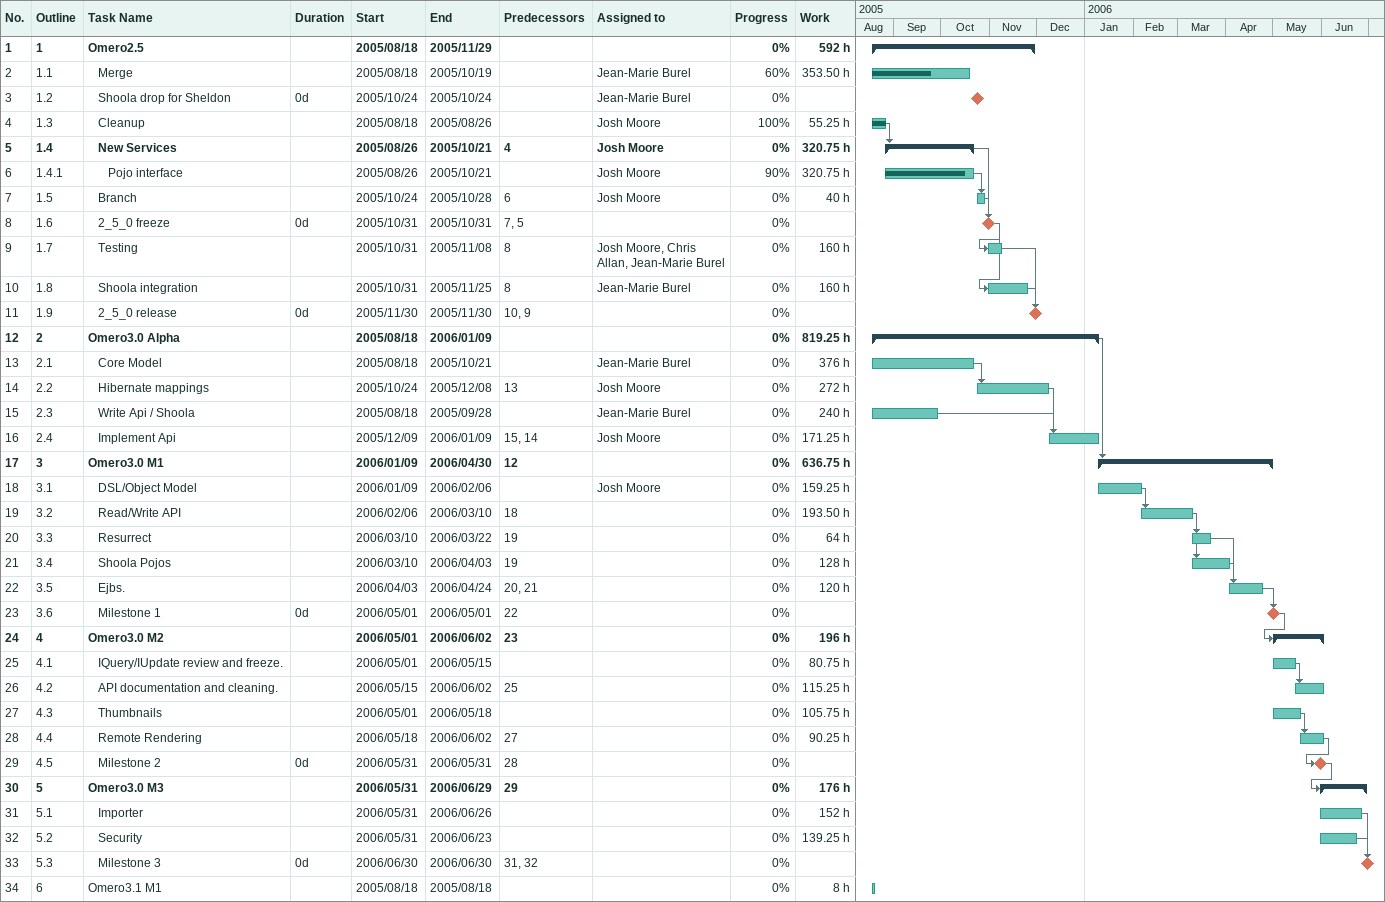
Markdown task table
| ID | WBS | Task | Duration | Start | Finish | Predecessors | Resources | % complete | Work (h) |
|---|---|---|---|---|---|---|---|---|---|
| 1 | 1 | **Omero2.5** |  | 2005-08-18 | 2005-11-29 |  |  | 0 | 592 |
| 2 | 1.1 | Merge |  | 2005-08-18 | 2005-10-19 |  | Jean-Marie Burel | 60 | 353.50 |
| 3 | 1.2 | Shoola drop for Sheldon | 0d | 2005-10-24 | 2005-10-24 |  | Jean-Marie Burel | 0 |  |
| 4 | 1.3 | Cleanup |  | 2005-08-18 | 2005-08-26 |  | Josh Moore | 100 | 55.25 |
| 5 | 1.4 | **New Services** |  | 2005-08-26 | 2005-10-21 | 4 | Josh Moore | 0 | 320.75 |
| 6 | 1.4.1 | Pojo interface |  | 2005-08-26 | 2005-10-21 |  | Josh Moore | 90 | 320.75 |
| 7 | 1.5 | Branch |  | 2005-10-24 | 2005-10-28 | 6 | Josh Moore | 0 | 40 |
| 8 | 1.6 | 2_5_0 freeze | 0d | 2005-10-31 | 2005-10-31 | 7, 5 |  | 0 |  |
| 9 | 1.7 | Testing |  | 2005-10-31 | 2005-11-08 | 8 | Josh Moore, Chris Allan, Jean-Marie Burel | 0 | 160 |
| 10 | 1.8 | Shoola integration |  | 2005-10-31 | 2005-11-25 | 8 | Jean-Marie Burel | 0 | 160 |
| 11 | 1.9 | 2_5_0 release | 0d | 2005-11-30 | 2005-11-30 | 10, 9 |  | 0 |  |
| 12 | 2 | **Omero3.0 Alpha** |  | 2005-08-18 | 2006-01-09 |  |  | 0 | 819.25 |
| 13 | 2.1 | Core Model |  | 2005-08-18 | 2005-10-21 |  | Jean-Marie Burel | 0 | 376 |
| 14 | 2.2 | Hibernate mappings |  | 2005-10-24 | 2005-12-08 | 13 | Josh Moore | 0 | 272 |
| 15 | 2.3 | Write Api / Shoola |  | 2005-08-18 | 2005-09-28 |  | Jean-Marie Burel | 0 | 240 |
| 16 | 2.4 | Implement Api |  | 2005-12-09 | 2006-01-09 | 15, 14 | Josh Moore | 0 | 171.25 |
| 17 | 3 | **Omero3.0 M1** |  | 2006-01-09 | 2006-04-30 | 12 |  | 0 | 636.75 |
| 18 | 3.1 | DSL/Object Model |  | 2006-01-09 | 2006-02-06 |  | Josh Moore | 0 | 159.25 |
| 19 | 3.2 | Read/Write API |  | 2006-02-06 | 2006-03-10 | 18 |  | 0 | 193.50 |
| 20 | 3.3 | Resurrect |  | 2006-03-10 | 2006-03-22 | 19 |  | 0 | 64 |
| 21 | 3.4 | Shoola Pojos |  | 2006-03-10 | 2006-04-03 | 19 |  | 0 | 128 |
| 22 | 3.5 | Ejbs. |  | 2006-04-03 | 2006-04-24 | 20, 21 |  | 0 | 120 |
| 23 | 3.6 | Milestone 1 | 0d | 2006-05-01 | 2006-05-01 | 22 |  | 0 |  |
| 24 | 4 | **Omero3.0 M2** |  | 2006-05-01 | 2006-06-02 | 23 |  | 0 | 196 |
| 25 | 4.1 | IQuery/IUpdate review and freeze. |  | 2006-05-01 | 2006-05-15 |  |  | 0 | 80.75 |
| 26 | 4.2 | API documentation and cleaning. |  | 2006-05-15 | 2006-06-02 | 25 |  | 0 | 115.25 |
| 27 | 4.3 | Thumbnails |  | 2006-05-01 | 2006-05-18 |  |  | 0 | 105.75 |
| 28 | 4.4 | Remote Rendering |  | 2006-05-18 | 2006-06-02 | 27 |  | 0 | 90.25 |
| 29 | 4.5 | Milestone 2 | 0d | 2006-05-31 | 2006-05-31 | 28 |  | 0 |  |
| 30 | 5 | **Omero3.0 M3** |  | 2006-05-31 | 2006-06-29 | 29 |  | 0 | 176 |
| 31 | 5.1 | Importer |  | 2006-05-31 | 2006-06-26 |  |  | 0 | 152 |
| 32 | 5.2 | Security |  | 2006-05-31 | 2006-06-23 |  |  | 0 | 139.25 |
| 33 | 5.3 | Milestone 3 | 0d | 2006-06-30 | 2006-06-30 | 31, 32 |  | 0 |  |
| 34 | 6 | Omero3.1 M1 |  | 2005-08-18 | 2005-08-18 |  |  | 0 | 8 |
